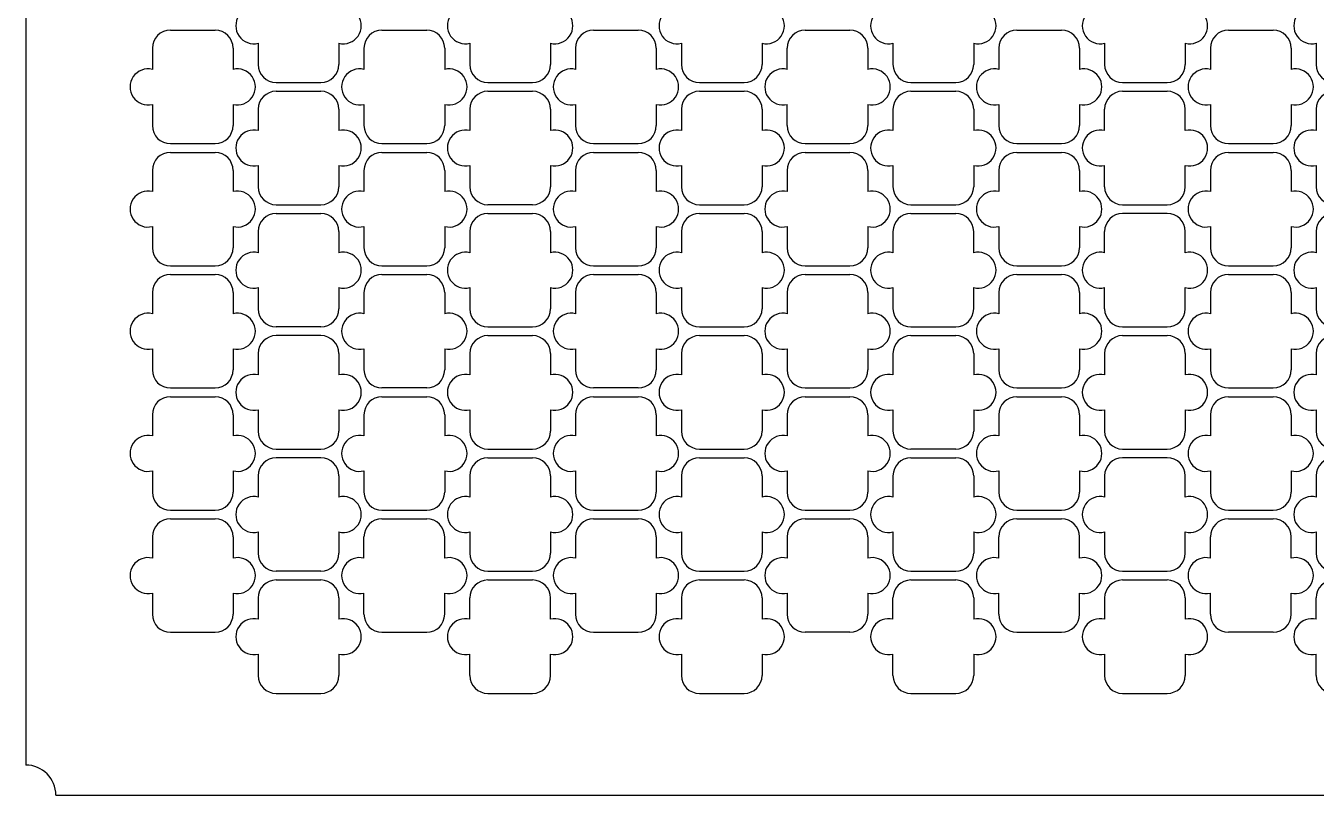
# Model space of a CAD drawing. Header units: millimetres. Extents: x -49 to 54, y -38 to 38.
# Drawn here: x -49.4 to 17, y -38 to 1.6 of the extents above; entities that cross this region are included whole.
import ezdxf

# ---------------------------------------------------------------- set-up
doc = ezdxf.new("R2010")
doc.units = ezdxf.units.MM

msp = doc.modelspace()

# ---------------------------------------------------------------- linework, layer by layer
for p, q in [((-41.964, 1.346), (-39.664, 1.346)), ((-31.08, 1.346), (-28.78, 1.346)), ((-20.197, 1.346), (-17.897, 1.346)), ((-9.313, 1.346), (-7.013, 1.346)), ((1.571, 1.346), (3.871, 1.346)), ((12.455, 1.346), (14.755, 1.346)), ((-37.447, 0.674), (-37.447, -0.421)), ((-33.297, 0.674), (-33.297, -0.421)), ((-26.563, 0.674), (-26.563, -0.421)), ((-22.413, 0.674), (-22.413, -0.421)), ((-15.68, 0.674), (-15.68, -0.421)), ((-11.53, 0.674), (-11.53, -0.421)), ((-4.796, 0.674), (-4.796, -0.421)), ((-0.646, 0.674), (-0.646, -0.421)), ((6.088, 0.674), (6.088, -0.421)), ((10.238, 0.674), (10.238, -0.421)), ((16.972, 0.674), (16.972, -0.421)), ((-42.889, 0.421), (-42.889, -0.674)), ((-38.739, 0.421), (-38.739, -0.674)), ((-32.005, 0.421), (-32.005, -0.674)), ((-27.855, 0.421), (-27.855, -0.674)), ((-21.122, 0.421), (-21.122, -0.674)), ((-16.972, 0.421), (-16.972, -0.674)), ((-10.238, -0.674), (-10.238, 0.421)), ((-6.088, 0.421), (-6.088, -0.674)), ((0.646, 0.421), (0.646, -0.674)), ((4.796, 0.421), (4.796, -0.674)), ((11.53, 0.421), (11.53, -0.674)), ((15.68, 0.421), (15.68, -0.674)), ((-36.522, -1.346), (-34.222, -1.346)), ((-36.522, -1.796), (-34.222, -1.796)), ((-25.638, -1.346), (-23.338, -1.346)), ((-25.638, -1.796), (-23.338, -1.796)), ((-14.755, -1.346), (-12.455, -1.346)), ((-14.755, -1.796), (-12.455, -1.796)), ((-3.871, -1.346), (-1.571, -1.346)), ((-3.871, -1.796), (-1.571, -1.796)), ((7.013, -1.346), (9.313, -1.346)), ((7.013, -1.796), (9.313, -1.796)), ((-42.889, -2.468), (-42.889, -3.563)), ((-38.739, -2.468), (-38.739, -3.563)), ((-32.005, -2.468), (-32.005, -3.563)), ((-27.855, -2.468), (-27.855, -3.563)), ((-21.122, -2.468), (-21.122, -3.563)), ((-16.972, -2.468), (-16.972, -3.563)), ((-10.238, -3.563), (-10.238, -2.468)), ((-6.088, -2.468), (-6.088, -3.563)), ((0.646, -2.468), (0.646, -3.563)), ((4.796, -2.468), (4.796, -3.563)), ((11.53, -2.468), (11.53, -3.563)), ((15.68, -2.468), (15.68, -3.563)), ((-37.447, -2.721), (-37.447, -3.816)), ((-33.297, -2.721), (-33.297, -3.816)), ((-26.563, -2.721), (-26.563, -3.816)), ((-22.413, -2.721), (-22.413, -3.816)), ((-15.68, -2.721), (-15.68, -3.816)), ((-11.53, -2.721), (-11.53, -3.816)), ((-4.796, -2.721), (-4.796, -3.816)), ((-0.646, -2.721), (-0.646, -3.816)), ((6.088, -3.816), (6.088, -2.721)), ((10.238, -3.816), (10.238, -2.721)), ((16.972, -2.721), (16.972, -3.816)), ((-41.964, -4.488), (-39.664, -4.488)), ((-31.08, -4.488), (-28.78, -4.488)), ((-20.197, -4.488), (-17.897, -4.488)), ((-9.313, -4.488), (-7.013, -4.488)), ((1.571, -4.488), (3.871, -4.488)), ((12.455, -4.488), (14.755, -4.488)), ((-41.964, -4.938), (-39.664, -4.938)), ((-31.08, -4.938), (-28.78, -4.938)), ((-20.197, -4.938), (-17.897, -4.938)), ((-9.313, -4.938), (-7.013, -4.938)), ((1.571, -4.938), (3.871, -4.938)), ((12.455, -4.938), (14.755, -4.938)), ((-42.889, -5.863), (-42.889, -6.957)), ((-38.739, -5.863), (-38.739, -6.957)), ((-37.447, -5.61), (-37.447, -6.705)), ((-33.297, -5.61), (-33.297, -6.705)), ((-32.005, -5.863), (-32.005, -6.957)), ((-27.855, -5.863), (-27.855, -6.957)), ((-26.563, -5.61), (-26.563, -6.705)), ((-22.413, -5.61), (-22.413, -6.705)), ((-21.122, -5.863), (-21.122, -6.957)), ((-16.972, -5.863), (-16.972, -6.957)), ((-15.68, -5.61), (-15.68, -6.705)), ((-11.53, -5.61), (-11.53, -6.705)), ((-10.238, -5.863), (-10.238, -6.957)), ((-6.088, -5.863), (-6.088, -6.957)), ((-4.796, -5.61), (-4.796, -6.705)), ((-0.646, -5.61), (-0.646, -6.705)), ((0.646, -5.863), (0.646, -6.957)), ((4.796, -5.863), (4.796, -6.957)), ((6.088, -6.705), (6.088, -5.61)), ((10.238, -6.705), (10.238, -5.61)), ((11.53, -5.863), (11.53, -6.957)), ((15.68, -5.863), (15.68, -6.957)), ((16.972, -5.61), (16.972, -6.705)), ((-36.522, -7.63), (-34.222, -7.63)), ((-23.338, -7.63), (-25.638, -7.63)), ((-14.755, -7.63), (-12.455, -7.63)), ((-3.871, -7.63), (-1.571, -7.63)), ((7.013, -7.63), (9.313, -7.63)), ((-36.522, -8.08), (-34.222, -8.08)), ((-25.638, -8.08), (-23.338, -8.08)), ((-14.755, -8.08), (-12.455, -8.08)), ((-3.871, -8.08), (-1.571, -8.08)), ((9.313, -8.08), (7.013, -8.08)), ((-42.889, -8.752), (-42.889, -9.847)), ((-38.739, -8.752), (-38.739, -9.847)), ((-37.447, -9.005), (-37.447, -10.099)), ((-33.297, -9.005), (-33.297, -10.099)), ((-32.005, -8.752), (-32.005, -9.847)), ((-27.855, -8.752), (-27.855, -9.847)), ((-26.563, -9.005), (-26.563, -10.099)), ((-22.413, -9.005), (-22.413, -10.099)), ((-21.122, -8.752), (-21.122, -9.847)), ((-16.972, -8.752), (-16.972, -9.847)), ((-15.68, -9.005), (-15.68, -10.099)), ((-11.53, -9.005), (-11.53, -10.099)), ((-10.238, -8.752), (-10.238, -9.847)), ((-6.088, -8.752), (-6.088, -9.847)), ((-4.796, -9.005), (-4.796, -10.099)), ((-0.646, -10.099), (-0.646, -9.005)), ((0.646, -8.752), (0.646, -9.847)), ((4.796, -8.752), (4.796, -9.847)), ((6.088, -10.099), (6.088, -9.005)), ((10.238, -10.099), (10.238, -9.005)), ((11.53, -8.752), (11.53, -9.847)), ((15.68, -8.752), (15.68, -9.847)), ((16.972, -9.005), (16.972, -10.099)), ((-41.964, -10.772), (-39.664, -10.772)), ((-41.964, -11.222), (-39.664, -11.222)), ((-31.08, -10.772), (-28.78, -10.772)), ((-31.08, -11.222), (-28.78, -11.222)), ((-20.197, -10.772), (-17.897, -10.772)), ((-20.197, -11.222), (-17.897, -11.222)), ((-9.313, -10.772), (-7.013, -10.772)), ((-9.313, -11.222), (-7.013, -11.222)), ((1.571, -10.772), (3.871, -10.772)), ((1.571, -11.222), (3.871, -11.222)), ((12.455, -10.772), (14.755, -10.772)), ((12.455, -11.222), (14.755, -11.222)), ((-37.447, -11.894), (-37.447, -12.988)), ((-33.297, -11.894), (-33.297, -12.988)), ((-26.563, -11.894), (-26.563, -12.988)), ((-22.413, -11.894), (-22.413, -12.988)), ((-15.68, -11.894), (-15.68, -12.988)), ((-11.53, -11.894), (-11.53, -12.988)), ((-4.796, -11.894), (-4.796, -12.988)), ((-0.646, -12.988), (-0.646, -11.894)), ((6.088, -12.988), (6.088, -11.894)), ((10.238, -12.988), (10.238, -11.894)), ((16.972, -11.894), (16.972, -12.988)), ((-42.889, -12.147), (-42.889, -13.241)), ((-38.739, -12.147), (-38.739, -13.241)), ((-32.005, -12.147), (-32.005, -13.241)), ((-27.855, -12.147), (-27.855, -13.241)), ((-21.122, -12.147), (-21.122, -13.241)), ((-16.972, -12.147), (-16.972, -13.241)), ((-10.238, -12.147), (-10.238, -13.241)), ((-6.088, -12.147), (-6.088, -13.241)), ((0.646, -12.147), (0.646, -13.241)), ((4.796, -12.147), (4.796, -13.241)), ((11.53, -12.147), (11.53, -13.241)), ((15.68, -12.147), (15.68, -13.241)), ((-34.222, -13.913), (-36.522, -13.913)), ((-25.638, -13.913), (-23.338, -13.913)), ((-14.755, -13.913), (-12.455, -13.913)), ((-3.871, -13.913), (-1.571, -13.913)), ((7.013, -13.913), (9.313, -13.913)), ((-34.222, -14.363), (-36.522, -14.363)), ((-25.638, -14.363), (-23.338, -14.363)), ((-14.755, -14.363), (-12.455, -14.363)), ((-3.871, -14.363), (-1.571, -14.363)), ((7.013, -14.363), (9.313, -14.363)), ((-42.889, -15.036), (-42.889, -16.13)), ((-38.739, -15.036), (-38.739, -16.13)), ((-32.005, -15.036), (-32.005, -16.13)), ((-27.855, -15.036), (-27.855, -16.13)), ((-21.122, -15.036), (-21.122, -16.13)), ((-16.972, -15.036), (-16.972, -16.13)), ((-10.238, -15.036), (-10.238, -16.13)), ((-6.088, -15.036), (-6.088, -16.13)), ((0.646, -15.036), (0.646, -16.13)), ((4.796, -15.036), (4.796, -16.13)), ((11.53, -15.036), (11.53, -16.13)), ((15.68, -15.036), (15.68, -16.13)), ((-37.447, -15.288), (-37.447, -16.383)), ((-33.297, -15.288), (-33.297, -16.383)), ((-26.563, -15.288), (-26.563, -16.383)), ((-22.413, -15.288), (-22.413, -16.383)), ((-15.68, -15.288), (-15.68, -16.383)), ((-11.53, -15.288), (-11.53, -16.383)), ((-4.796, -15.288), (-4.796, -16.383)), ((-0.646, -15.288), (-0.646, -16.383)), ((6.088, -15.288), (6.088, -16.383)), ((10.238, -15.288), (10.238, -16.383)), ((16.972, -15.288), (16.972, -16.383)), ((-41.964, -17.055), (-39.664, -17.055)), ((-28.78, -17.055), (-31.08, -17.055)), ((-17.897, -17.055), (-20.197, -17.055)), ((-9.313, -17.055), (-7.013, -17.055)), ((1.571, -17.055), (3.871, -17.055)), ((12.455, -17.055), (14.755, -17.055)), ((-41.964, -17.505), (-39.664, -17.505)), ((-31.08, -17.505), (-28.78, -17.505)), ((-20.197, -17.505), (-17.897, -17.505)), ((-9.313, -17.505), (-7.013, -17.505)), ((1.571, -17.505), (3.871, -17.505)), ((12.455, -17.505), (14.755, -17.505)), ((-42.889, -18.43), (-42.889, -19.525)), ((-38.739, -18.43), (-38.739, -19.525)), ((-37.447, -18.177), (-37.447, -19.272)), ((-33.297, -18.177), (-33.297, -19.272)), ((-32.005, -18.43), (-32.005, -19.525)), ((-27.855, -18.43), (-27.855, -19.525)), ((-26.563, -18.177), (-26.563, -19.272)), ((-22.413, -18.177), (-22.413, -19.272)), ((-21.122, -18.43), (-21.122, -19.525)), ((-16.972, -18.43), (-16.972, -19.525)), ((-15.68, -18.177), (-15.68, -19.272)), ((-11.53, -18.177), (-11.53, -19.272)), ((-10.238, -18.43), (-10.238, -19.525)), ((-6.088, -18.43), (-6.088, -19.525)), ((-4.796, -18.177), (-4.796, -19.272)), ((-0.646, -18.177), (-0.646, -19.272)), ((0.646, -18.43), (0.646, -19.525)), ((4.796, -18.43), (4.796, -19.525)), ((6.088, -18.177), (6.088, -19.272)), ((10.238, -18.177), (10.238, -19.272)), ((11.53, -18.43), (11.53, -19.525)), ((15.68, -18.43), (15.68, -19.525)), ((16.972, -18.177), (16.972, -19.272)), ((-36.522, -20.197), (-34.222, -20.197)), ((-25.638, -20.197), (-23.338, -20.197)), ((-14.755, -20.197), (-12.455, -20.197)), ((-1.571, -20.197), (-3.871, -20.197)), ((7.013, -20.197), (9.313, -20.197)), ((-34.222, -20.647), (-36.522, -20.647)), ((-25.638, -20.647), (-23.338, -20.647)), ((-14.755, -20.647), (-12.455, -20.647)), ((-3.871, -20.647), (-1.571, -20.647)), ((9.313, -20.647), (7.013, -20.647)), ((-42.889, -21.319), (-42.889, -22.414)), ((-38.739, -21.319), (-38.739, -22.414)), ((-37.447, -21.572), (-37.447, -22.667)), ((-33.297, -21.572), (-33.297, -22.667)), ((-32.005, -21.319), (-32.005, -22.414)), ((-27.855, -21.319), (-27.855, -22.414)), ((-26.563, -21.572), (-26.563, -22.667)), ((-22.413, -21.572), (-22.413, -22.667)), ((-21.122, -21.319), (-21.122, -22.414)), ((-16.972, -21.319), (-16.972, -22.414)), ((-15.68, -21.572), (-15.68, -22.667)), ((-11.53, -21.572), (-11.53, -22.667)), ((-10.238, -21.319), (-10.238, -22.414)), ((-6.088, -21.319), (-6.088, -22.414)), ((-4.796, -21.572), (-4.796, -22.667)), ((-0.646, -21.572), (-0.646, -22.667)), ((0.646, -21.319), (0.646, -22.414)), ((4.796, -21.319), (4.796, -22.414)), ((6.088, -21.572), (6.088, -22.667)), ((10.238, -22.667), (10.238, -21.572)), ((11.53, -21.319), (11.53, -22.414)), ((15.68, -21.319), (15.68, -22.414)), ((16.972, -21.572), (16.972, -22.667)), ((-41.964, -23.339), (-39.664, -23.339)), ((-41.964, -23.789), (-39.664, -23.789)), ((-31.08, -23.339), (-28.78, -23.339)), ((-31.08, -23.789), (-28.78, -23.789)), ((-20.197, -23.339), (-17.897, -23.339)), ((-20.197, -23.789), (-17.897, -23.789)), ((-9.313, -23.339), (-7.013, -23.339)), ((-9.313, -23.789), (-7.013, -23.789)), ((1.571, -23.339), (3.871, -23.339)), ((1.571, -23.789), (3.871, -23.789)), ((12.455, -23.339), (14.755, -23.339)), ((12.455, -23.789), (14.755, -23.789)), ((-37.447, -24.461), (-37.447, -25.556)), ((-33.297, -24.461), (-33.297, -25.556)), ((-26.563, -24.461), (-26.563, -25.556)), ((-22.413, -24.461), (-22.413, -25.556)), ((-15.68, -24.461), (-15.68, -25.556)), ((-11.53, -24.461), (-11.53, -25.556)), ((-4.796, -24.461), (-4.796, -25.556)), ((-0.646, -24.461), (-0.646, -25.556)), ((6.088, -24.461), (6.088, -25.556)), ((10.238, -25.556), (10.238, -24.461)), ((16.972, -24.461), (16.972, -25.556)), ((-42.889, -24.714), (-42.889, -25.809)), ((-38.739, -24.714), (-38.739, -25.809)), ((-32.005, -25.809), (-32.005, -24.714)), ((-27.855, -25.809), (-27.855, -24.714)), ((-21.122, -24.714), (-21.122, -25.809)), ((-16.972, -24.714), (-16.972, -25.809)), ((-10.238, -24.714), (-10.238, -25.809)), ((-6.088, -24.714), (-6.088, -25.809)), ((0.646, -25.809), (0.646, -24.714)), ((4.796, -25.809), (4.796, -24.714)), ((11.53, -25.809), (11.53, -24.714)), ((15.68, -25.809), (15.68, -24.714)), ((-34.222, -26.481), (-36.522, -26.481)), ((-25.638, -26.481), (-23.338, -26.481)), ((-14.755, -26.481), (-12.455, -26.481)), ((-3.871, -26.481), (-1.571, -26.481)), ((7.013, -26.481), (9.313, -26.481)), ((-36.522, -26.931), (-34.222, -26.931)), ((-25.638, -26.931), (-23.338, -26.931)), ((-14.755, -26.931), (-12.455, -26.931)), ((-3.871, -26.931), (-1.571, -26.931)), ((7.013, -26.931), (9.313, -26.931)), ((-42.889, -27.603), (-42.889, -28.698)), ((-38.739, -27.603), (-38.739, -28.698)), ((-37.447, -27.856), (-37.447, -28.95)), ((-33.297, -27.856), (-33.297, -28.95)), ((-32.005, -28.698), (-32.005, -27.603)), ((-27.855, -28.698), (-27.855, -27.603)), ((-26.563, -28.95), (-26.563, -27.856)), ((-22.413, -28.95), (-22.413, -27.856)), ((-21.122, -27.603), (-21.122, -28.698)), ((-16.972, -27.603), (-16.972, -28.698)), ((-15.68, -27.856), (-15.68, -28.95)), ((-11.53, -27.856), (-11.53, -28.95)), ((-10.238, -27.603), (-10.238, -28.698)), ((-6.088, -27.603), (-6.088, -28.698)), ((-4.796, -28.95), (-4.796, -27.856)), ((-0.646, -27.856), (-0.646, -28.95)), ((0.646, -28.698), (0.646, -27.603)), ((4.796, -28.698), (4.796, -27.603)), ((6.088, -27.856), (6.088, -28.95)), ((10.238, -27.856), (10.238, -28.95)), ((11.53, -28.698), (11.53, -27.603)), ((15.68, -28.698), (15.68, -27.603)), ((16.972, -28.95), (16.972, -27.856)), ((-41.964, -29.623), (-39.664, -29.623)), ((-31.08, -29.623), (-28.78, -29.623)), ((-20.197, -29.623), (-17.897, -29.623)), ((-7.013, -29.623), (-9.313, -29.623)), ((1.571, -29.623), (3.871, -29.623)), ((14.755, -29.623), (12.455, -29.623)), ((-37.447, -30.745), (-37.447, -31.84)), ((-33.297, -30.745), (-33.297, -31.84)), ((-26.563, -31.84), (-26.563, -30.745)), ((-22.413, -31.84), (-22.413, -30.745)), ((-15.68, -30.745), (-15.68, -31.84)), ((-11.53, -30.745), (-11.53, -31.84)), ((-4.796, -31.84), (-4.796, -30.745)), ((-0.646, -30.745), (-0.646, -31.84)), ((6.088, -30.745), (6.088, -31.84)), ((10.238, -30.745), (10.238, -31.84)), ((16.972, -31.84), (16.972, -30.745)), ((-36.522, -32.765), (-34.222, -32.765)), ((-25.638, -32.765), (-23.338, -32.765)), ((-14.755, -32.765), (-12.455, -32.765)), ((-3.871, -32.765), (-1.571, -32.765)), ((7.013, -32.765), (9.313, -32.765))]:
    msp.add_line(p, q)
for points in [[(-49.4, 36.45), (-49.4, -36.45)], [(-47.85, -38), (52.85, -38)]]:
    msp.add_lwpolyline(points)
for centre, radius, start, end in [((-37.672, 1.571), 0.925, 75.92196, 284.07804), ((-33.072, 1.571), 0.925, 255.92196, 104.07804), ((-26.788, 1.571), 0.925, 75.92196, 284.07804), ((-22.188, 1.571), 0.925, 255.92196, 104.07804), ((-15.905, 1.571), 0.925, 75.92196, 284.07804), ((-11.305, 1.571), 0.925, 255.92196, 104.07804), ((-5.021, 1.571), 0.925, 75.92196, 284.07804), ((-0.421, 1.571), 0.925, 255.92196, 104.07804), ((5.863, 1.571), 0.925, 75.92196, 284.07804), ((10.463, 1.571), 0.925, 255.92196, 104.07804), ((16.747, 1.571), 0.925, 75.92196, 284.07804), ((-41.964, 0.421), 0.925, 90, 180), ((-39.664, 0.421), 0.925, 0, 90), ((-31.08, 0.421), 0.925, 90, 180), ((-28.78, 0.421), 0.925, 0, 90), ((-20.197, 0.421), 0.925, 90, 180), ((-17.897, 0.421), 0.925, 0, 90), ((-9.313, 0.421), 0.925, 90, 180), ((-7.013, 0.421), 0.925, 0, 90), ((1.571, 0.421), 0.925, 90, 180), ((3.871, 0.421), 0.925, 0, 90), ((12.455, 0.421), 0.925, 90, 180), ((14.755, 0.421), 0.925, 0, 90), ((-43.114, -1.571), 0.925, 75.92196, 284.07804), ((-38.514, -1.571), 0.925, 255.92196, 104.07804), ((-36.522, -0.421), 0.925, 180, 270), ((-34.222, -0.421), 0.925, 270, 0), ((-32.23, -1.571), 0.925, 75.92196, 284.07804), ((-27.63, -1.571), 0.925, 255.92196, 104.07804), ((-25.638, -0.421), 0.925, 180, 270), ((-23.338, -0.421), 0.925, 270, 360), ((-21.347, -1.571), 0.925, 75.92196, 284.07804), ((-16.747, -1.571), 0.925, 255.92196, 104.07804), ((-14.755, -0.421), 0.925, 180, 270), ((-12.455, -0.421), 0.925, 270, 0), ((-10.463, -1.571), 0.925, 75.92196, 284.07804), ((-5.863, -1.571), 0.925, 255.92196, 104.07804), ((-3.871, -0.421), 0.925, 180, 270), ((-1.571, -0.421), 0.925, 270, 0), ((0.421, -1.571), 0.925, 75.92196, 284.07804), ((5.021, -1.571), 0.925, 255.92196, 104.07804), ((7.013, -0.421), 0.925, 180, 270), ((9.313, -0.421), 0.925, 270, 0), ((11.305, -1.571), 0.925, 75.92196, 284.07804), ((15.905, -1.571), 0.925, 255.92196, 104.07804), ((17.897, -0.421), 0.925, 180, 270), ((-36.522, -2.721), 0.925, 90, 180), ((-34.222, -2.721), 0.925, 0, 90), ((-25.638, -2.721), 0.925, 90, 180), ((-23.338, -2.721), 0.925, 0, 90), ((-14.755, -2.721), 0.925, 90, 180), ((-12.455, -2.721), 0.925, 0, 90), ((-3.871, -2.721), 0.925, 90, 180), ((-1.571, -2.721), 0.925, 0, 90), ((7.013, -2.721), 0.925, 90, 180), ((9.313, -2.721), 0.925, 0, 90), ((17.897, -2.721), 0.925, 90, 180), ((-41.964, -3.563), 0.925, 180, 270), ((-39.664, -3.563), 0.925, 270, 0), ((-37.672, -4.713), 0.925, 75.92196, 284.07804), ((-33.072, -4.713), 0.925, 255.92196, 104.07804), ((-31.08, -3.563), 0.925, 180, 270), ((-28.78, -3.563), 0.925, 270, 0), ((-26.788, -4.713), 0.925, 75.92196, 284.07804), ((-22.188, -4.713), 0.925, 255.92196, 104.07804), ((-20.197, -3.563), 0.925, 180, 270), ((-17.897, -3.563), 0.925, 270, 360), ((-15.905, -4.713), 0.925, 75.92196, 284.07804), ((-11.305, -4.713), 0.925, 255.92196, 104.07804), ((-9.313, -3.563), 0.925, 180, 270), ((-7.013, -3.563), 0.925, 270, 0), ((-5.021, -4.713), 0.925, 75.92196, 284.07804), ((-0.421, -4.713), 0.925, 255.92196, 104.07804), ((1.571, -3.563), 0.925, 180, 270), ((3.871, -3.563), 0.925, 270, 0), ((5.863, -4.713), 0.925, 75.92196, 284.07804), ((10.463, -4.713), 0.925, 255.92196, 104.07804), ((12.455, -3.563), 0.925, 180, 270), ((14.755, -3.563), 0.925, 270, 0), ((16.747, -4.713), 0.925, 75.92196, 284.07804), ((-41.964, -5.863), 0.925, 90, 180), ((-39.664, -5.863), 0.925, 360, 90), ((-31.08, -5.863), 0.925, 90, 180), ((-28.78, -5.863), 0.925, 0, 90), ((-20.197, -5.863), 0.925, 90, 180), ((-17.897, -5.863), 0.925, 0, 90), ((-9.313, -5.863), 0.925, 90, 180), ((-7.013, -5.863), 0.925, 0, 90), ((1.571, -5.863), 0.925, 90, 180), ((3.871, -5.863), 0.925, 0, 90), ((12.455, -5.863), 0.925, 90, 180), ((14.755, -5.863), 0.925, 0, 90), ((-43.114, -7.855), 0.925, 75.92196, 284.07804), ((-38.514, -7.855), 0.925, 255.92196, 104.07804), ((-36.522, -6.705), 0.925, 180, 270), ((-34.222, -6.705), 0.925, 270, 0), ((-32.23, -7.855), 0.925, 75.92196, 284.07804), ((-27.63, -7.855), 0.925, 255.92196, 104.07804), ((-25.638, -6.705), 0.925, 180, 270), ((-23.338, -6.705), 0.925, 270, 0), ((-21.347, -7.855), 0.925, 75.92196, 284.07804), ((-16.747, -7.855), 0.925, 255.92196, 104.07804), ((-14.755, -6.705), 0.925, 180, 270), ((-12.455, -6.705), 0.925, 270, 0), ((-10.463, -7.855), 0.925, 75.92196, 284.07804), ((-5.863, -7.855), 0.925, 255.92196, 104.07804), ((-3.871, -6.705), 0.925, 180, 270), ((-1.571, -6.705), 0.925, 270, 0), ((0.421, -7.855), 0.925, 75.92196, 284.07804), ((5.021, -7.855), 0.925, 255.92196, 104.07804), ((7.013, -6.705), 0.925, 180, 270), ((9.313, -6.705), 0.925, 270, 360), ((11.305, -7.855), 0.925, 75.92196, 284.07804), ((15.905, -7.855), 0.925, 255.92196, 104.07804), ((17.897, -6.705), 0.925, 180, 270), ((-36.522, -9.005), 0.925, 90, 180), ((-34.222, -9.005), 0.925, 0, 90), ((-25.638, -9.005), 0.925, 90, 180), ((-23.338, -9.005), 0.925, 0, 90), ((-14.755, -9.005), 0.925, 90, 180), ((-12.455, -9.005), 0.925, 0, 90), ((-3.871, -9.005), 0.925, 90, 180), ((-1.571, -9.005), 0.925, 0, 90), ((7.013, -9.005), 0.925, 90, 180), ((9.313, -9.005), 0.925, 0, 90), ((17.897, -9.005), 0.925, 90, 180), ((-41.964, -9.847), 0.925, 180, 270), ((-39.664, -9.847), 0.925, 270, 0), ((-31.08, -9.847), 0.925, 180, 270), ((-28.78, -9.847), 0.925, 270, 0), ((-20.197, -9.847), 0.925, 180, 270), ((-17.897, -9.847), 0.925, 270, 0), ((-9.313, -9.847), 0.925, 180, 270), ((-7.013, -9.847), 0.925, 270, 0), ((1.571, -9.847), 0.925, 180, 270), ((3.871, -9.847), 0.925, 270, 0), ((12.455, -9.847), 0.925, 180, 270), ((14.755, -9.847), 0.925, 270, 0), ((-37.672, -10.997), 0.925, 75.92196, 284.07804), ((-33.072, -10.997), 0.925, 255.92196, 104.07804), ((-26.788, -10.997), 0.925, 75.92196, 284.07804), ((-22.188, -10.997), 0.925, 255.92196, 104.07804), ((-15.905, -10.997), 0.925, 75.92196, 284.07804), ((-11.305, -10.997), 0.925, 255.92196, 104.07804), ((-5.021, -10.997), 0.925, 75.92196, 284.07804), ((-0.421, -10.997), 0.925, 255.92196, 104.07804), ((5.863, -10.997), 0.925, 75.92196, 284.07804), ((10.463, -10.997), 0.925, 255.92196, 104.07804), ((16.747, -10.997), 0.925, 75.92196, 284.07804), ((-41.964, -12.147), 0.925, 90, 180), ((-39.664, -12.147), 0.925, 0, 90), ((-31.08, -12.147), 0.925, 90, 180), ((-28.78, -12.147), 0.925, 360, 90), ((-20.197, -12.147), 0.925, 90, 180), ((-17.897, -12.147), 0.925, 0, 90), ((-9.313, -12.147), 0.925, 90, 180), ((-7.013, -12.147), 0.925, 0, 90), ((1.571, -12.147), 0.925, 90, 180), ((3.871, -12.147), 0.925, 0, 90), ((12.455, -12.147), 0.925, 90, 180), ((14.755, -12.147), 0.925, 0, 90), ((-43.114, -14.138), 0.925, 75.92196, 284.07804), ((-38.514, -14.138), 0.925, 255.92196, 104.07804), ((-36.522, -12.988), 0.925, 180, 270), ((-34.222, -12.988), 0.925, 270, 0), ((-32.23, -14.138), 0.925, 75.92196, 284.07804), ((-27.63, -14.138), 0.925, 255.92196, 104.07804), ((-25.638, -12.988), 0.925, 180, 270), ((-23.338, -12.988), 0.925, 270, 0), ((-21.347, -14.138), 0.925, 75.92196, 284.07804), ((-16.747, -14.138), 0.925, 255.92196, 104.07804), ((-14.755, -12.988), 0.925, 180, 270), ((-12.455, -12.988), 0.925, 270, 360), ((-10.463, -14.138), 0.925, 75.92196, 284.07804), ((-5.863, -14.138), 0.925, 255.92196, 104.07804), ((-3.871, -12.988), 0.925, 180, 270), ((-1.571, -12.988), 0.925, 270, 0), ((0.421, -14.138), 0.925, 75.92196, 284.07804), ((5.021, -14.138), 0.925, 255.92196, 104.07804), ((7.013, -12.988), 0.925, 180, 270), ((9.313, -12.988), 0.925, 270, 0), ((11.305, -14.138), 0.925, 75.92196, 284.07804), ((15.905, -14.138), 0.925, 255.92196, 104.07804), ((17.897, -12.988), 0.925, 180, 270), ((-36.522, -15.288), 0.925, 90, 180), ((-34.222, -15.288), 0.925, 0, 90), ((-25.638, -15.288), 0.925, 90, 180), ((-23.338, -15.288), 0.925, 0, 90), ((-14.755, -15.288), 0.925, 90, 180), ((-12.455, -15.288), 0.925, 0, 90), ((-3.871, -15.288), 0.925, 90, 180), ((-1.571, -15.288), 0.925, 0, 90), ((7.013, -15.288), 0.925, 90, 180), ((9.313, -15.288), 0.925, 0, 90), ((17.897, -15.288), 0.925, 90, 180), ((-41.964, -16.13), 0.925, 180, 270), ((-39.664, -16.13), 0.925, 270, 0), ((-37.672, -17.28), 0.925, 75.92196, 284.07804), ((-33.072, -17.28), 0.925, 255.92196, 104.07804), ((-31.08, -16.13), 0.925, 180, 270), ((-28.78, -16.13), 0.925, 270, 0), ((-26.788, -17.28), 0.925, 75.92196, 284.07804), ((-22.188, -17.28), 0.925, 255.92196, 104.07804), ((-20.197, -16.13), 0.925, 180, 270), ((-17.897, -16.13), 0.925, 270, 0), ((-15.905, -17.28), 0.925, 75.92196, 284.07804), ((-11.305, -17.28), 0.925, 255.92196, 104.07804), ((-9.313, -16.13), 0.925, 180, 270), ((-7.013, -16.13), 0.925, 270, 0), ((-5.021, -17.28), 0.925, 75.92196, 284.07804), ((-0.421, -17.28), 0.925, 255.92196, 104.07804), ((1.571, -16.13), 0.925, 180, 270), ((3.871, -16.13), 0.925, 270, 0), ((5.863, -17.28), 0.925, 75.92196, 284.07804), ((10.463, -17.28), 0.925, 255.92196, 104.07804), ((12.455, -16.13), 0.925, 180, 270), ((14.755, -16.13), 0.925, 270, 0), ((16.747, -17.28), 0.925, 75.92196, 284.07804), ((-41.964, -18.43), 0.925, 90, 180), ((-39.664, -18.43), 0.925, 0, 90), ((-31.08, -18.43), 0.925, 90, 180), ((-28.78, -18.43), 0.925, 0, 90), ((-20.197, -18.43), 0.925, 90, 180), ((-17.897, -18.43), 0.925, 0, 90), ((-9.313, -18.43), 0.925, 90, 180), ((-7.013, -18.43), 0.925, 0, 90), ((1.571, -18.43), 0.925, 90, 180), ((3.871, -18.43), 0.925, 0, 90), ((12.455, -18.43), 0.925, 90, 180), ((14.755, -18.43), 0.925, 0, 90), ((-43.114, -20.422), 0.925, 75.92196, 284.07804), ((-38.514, -20.422), 0.925, 255.92196, 104.07804), ((-36.522, -19.272), 0.925, 180, 270), ((-34.222, -19.272), 0.925, 270, 0), ((-32.23, -20.422), 0.925, 75.92196, 284.07804), ((-27.63, -20.422), 0.925, 255.92196, 104.07804), ((-25.638, -19.272), 0.925, 180, 270), ((-23.338, -19.272), 0.925, 270, 0), ((-21.347, -20.422), 0.925, 75.92196, 284.07804), ((-16.747, -20.422), 0.925, 255.92196, 104.07804), ((-14.755, -19.272), 0.925, 180, 270), ((-12.455, -19.272), 0.925, 270, 0), ((-10.463, -20.422), 0.925, 75.92196, 284.07804), ((-5.863, -20.422), 0.925, 255.92196, 104.07804), ((-3.871, -19.272), 0.925, 180, 270), ((-1.571, -19.272), 0.925, 270, 0), ((0.421, -20.422), 0.925, 75.92196, 284.07804), ((5.021, -20.422), 0.925, 255.92196, 104.07804), ((7.013, -19.272), 0.925, 180, 270), ((9.313, -19.272), 0.925, 270, 0), ((11.305, -20.422), 0.925, 75.92196, 284.07804), ((15.905, -20.422), 0.925, 255.92196, 104.07804), ((17.897, -19.272), 0.925, 180, 270), ((-36.522, -21.572), 0.925, 90, 180), ((-34.222, -21.572), 0.925, 360, 90), ((-25.638, -21.572), 0.925, 90, 180), ((-23.338, -21.572), 0.925, 0, 90), ((-14.755, -21.572), 0.925, 90, 180), ((-12.455, -21.572), 0.925, 0, 90), ((-3.871, -21.572), 0.925, 90, 180), ((-1.571, -21.572), 0.925, 0, 90), ((7.013, -21.572), 0.925, 90, 180), ((9.313, -21.572), 0.925, 0, 90), ((17.897, -21.572), 0.925, 90, 180), ((-41.964, -22.414), 0.925, 180, 270), ((-39.664, -22.414), 0.925, 270, 0), ((-31.08, -22.414), 0.925, 180, 270), ((-28.78, -22.414), 0.925, 270, 0), ((-20.197, -22.414), 0.925, 180, 270), ((-17.897, -22.414), 0.925, 270, 0), ((-9.313, -22.414), 0.925, 180, 270), ((-7.013, -22.414), 0.925, 270, 0), ((1.571, -22.414), 0.925, 180, 270), ((3.871, -22.414), 0.925, 270, 0), ((12.455, -22.414), 0.925, 180, 270), ((14.755, -22.414), 0.925, 270, 0), ((-37.672, -23.564), 0.925, 75.92196, 284.07804), ((-33.072, -23.564), 0.925, 255.92196, 104.07804), ((-26.788, -23.564), 0.925, 75.92196, 284.07804), ((-22.188, -23.564), 0.925, 255.92196, 104.07804), ((-15.905, -23.564), 0.925, 75.92196, 284.07804), ((-11.305, -23.564), 0.925, 255.92196, 104.07804), ((-5.021, -23.564), 0.925, 75.92196, 284.07804), ((-0.421, -23.564), 0.925, 255.92196, 104.07804), ((5.863, -23.564), 0.925, 75.92196, 284.07804), ((10.463, -23.564), 0.925, 255.92196, 104.07804), ((16.747, -23.564), 0.925, 75.92196, 284.07804), ((-41.964, -24.714), 0.925, 90, 180), ((-39.664, -24.714), 0.925, 0, 90), ((-31.08, -24.714), 0.925, 90, 180), ((-28.78, -24.714), 0.925, 0, 90), ((-20.197, -24.714), 0.925, 90, 180), ((-17.897, -24.714), 0.925, 0, 90), ((-9.313, -24.714), 0.925, 90, 180), ((-7.013, -24.714), 0.925, 0, 90), ((1.571, -24.714), 0.925, 90, 180), ((3.871, -24.714), 0.925, 0, 90), ((12.455, -24.714), 0.925, 90, 180), ((14.755, -24.714), 0.925, 0, 90), ((-43.114, -26.706), 0.925, 75.92196, 284.07804), ((-38.514, -26.706), 0.925, 255.92196, 104.07804), ((-36.522, -25.556), 0.925, 180, 270), ((-34.222, -25.556), 0.925, 270, 0), ((-32.23, -26.706), 0.925, 75.92196, 284.07804), ((-27.63, -26.706), 0.925, 255.92196, 104.07804), ((-25.638, -25.556), 0.925, 180, 270), ((-23.338, -25.556), 0.925, 270, 0), ((-21.347, -26.706), 0.925, 75.92196, 284.07804), ((-16.747, -26.706), 0.925, 255.92196, 104.07804), ((-14.755, -25.556), 0.925, 180, 270), ((-12.455, -25.556), 0.925, 270, 0), ((-10.463, -26.706), 0.925, 75.92196, 284.07804), ((-5.863, -26.706), 0.925, 255.92196, 104.07804), ((-3.871, -25.556), 0.925, 180, 270), ((-1.571, -25.556), 0.925, 270, 0), ((0.421, -26.706), 0.925, 75.92196, 284.07804), ((5.021, -26.706), 0.925, 255.92196, 104.07804), ((7.013, -25.556), 0.925, 180, 270), ((9.313, -25.556), 0.925, 270, 0), ((11.305, -26.706), 0.925, 75.92196, 284.07804), ((15.905, -26.706), 0.925, 255.92196, 104.07804), ((17.897, -25.556), 0.925, 180, 270), ((-36.522, -27.856), 0.925, 90, 180), ((-34.222, -27.856), 0.925, 360, 90), ((-25.638, -27.856), 0.925, 90, 180), ((-23.338, -27.856), 0.925, 0, 90), ((-14.755, -27.856), 0.925, 90, 180), ((-12.455, -27.856), 0.925, 0, 90), ((-3.871, -27.856), 0.925, 90, 180), ((-1.571, -27.856), 0.925, 0, 90), ((7.013, -27.856), 0.925, 90, 180), ((9.313, -27.856), 0.925, 0, 90), ((17.897, -27.856), 0.925, 90, 180), ((-41.964, -28.698), 0.925, 180, 270), ((-39.664, -28.698), 0.925, 270, 0), ((-37.672, -29.848), 0.925, 75.92196, 284.07804), ((-33.072, -29.848), 0.925, 255.92196, 104.07804), ((-31.08, -28.698), 0.925, 180, 270), ((-28.78, -28.698), 0.925, 270, 0), ((-26.788, -29.848), 0.925, 75.92196, 284.07804), ((-22.188, -29.848), 0.925, 255.92196, 104.07804), ((-20.197, -28.698), 0.925, 180, 270), ((-17.897, -28.698), 0.925, 270, 0), ((-15.905, -29.848), 0.925, 75.92196, 284.07804), ((-11.305, -29.848), 0.925, 255.92196, 104.07804), ((-9.313, -28.698), 0.925, 180, 270), ((-7.013, -28.698), 0.925, 270, 0), ((-5.021, -29.848), 0.925, 75.92196, 284.07804), ((-0.421, -29.848), 0.925, 255.92196, 104.07804), ((1.571, -28.698), 0.925, 180, 270), ((3.871, -28.698), 0.925, 270, 0), ((5.863, -29.848), 0.925, 75.92196, 284.07804), ((10.463, -29.848), 0.925, 255.92196, 104.07804), ((12.455, -28.698), 0.925, 180, 270), ((14.755, -28.698), 0.925, 270, 0), ((16.747, -29.848), 0.925, 75.92196, 284.07804), ((-36.522, -31.84), 0.925, 180, 270), ((-34.222, -31.84), 0.925, 270, 0), ((-25.638, -31.84), 0.925, 180, 270), ((-23.338, -31.84), 0.925, 270, 0), ((-14.755, -31.84), 0.925, 180, 270), ((-12.455, -31.84), 0.925, 270, 0), ((-3.871, -31.84), 0.925, 180, 270), ((-1.571, -31.84), 0.925, 270, 0), ((7.013, -31.84), 0.925, 180, 270), ((9.313, -31.84), 0.925, 270, 0), ((17.897, -31.84), 0.925, 180, 270), ((-49.4, -38), 1.55, 0, 90)]:
    msp.add_arc(centre, radius, start, end)

doc.saveas('drawing.dxf')
